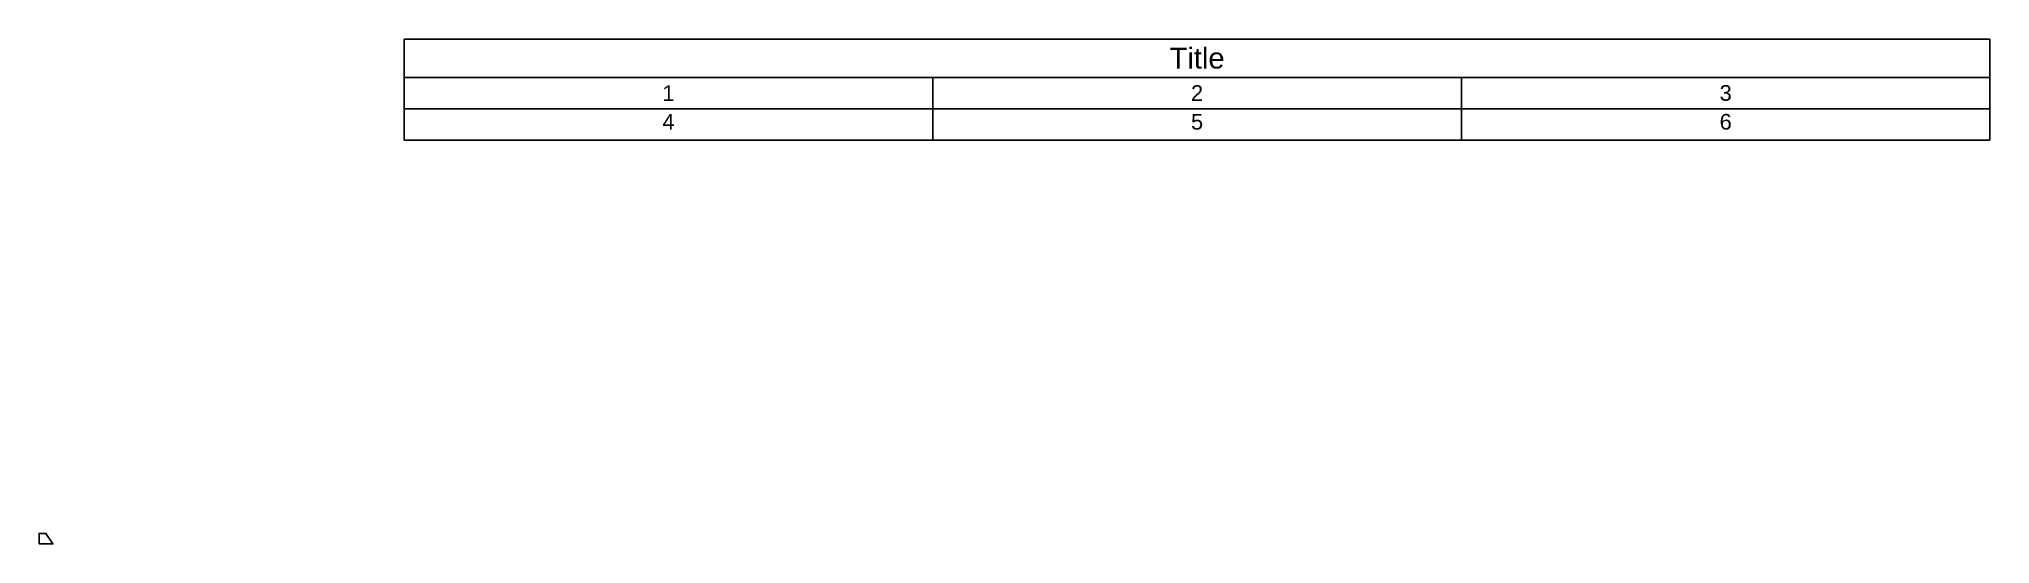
# Model space of a CAD drawing. Header units: metres. Extents: x 0 to 561, y 0 to 145.
import ezdxf

# ---------------------------------------------------------------- set-up
doc = ezdxf.new("R2010")
doc.units = ezdxf.units.M
doc.layers.add('NINTH_GRAPH', color=7, linetype='Continuous')
doc.styles.get("Standard").update_dxf_attribs({"font": 'arial.ttf'})

# ---------------------------------------------------------------- blocks, each defined once
blk = doc.blocks.new('*T1')
at = {"color": 0, "linetype": 'ByBlock', "lineweight": -2}
for p, q in [((0, 0), (456, 0)), ((0, 0), (0, -29)), ((456, 0), (456, -29)), ((0, -11), (456, -11)), ((152, -11), (152, -29)), ((304, -11), (304, -29)), ((0, -20), (456, -20)), ((0, -29), (456, -29))]:
    blk.add_line(p, q, dxfattribs=at)
at = {"color": 0}
for s, insert, char_height, width, attachment_point in [('Title', (228, -5.5), 6, 453, 5), ('1', (76, -15.5), 4.5, 149, 5), ('2', (228, -15.5), 4.5, 149, 5), ('3', (380, -15.5), 4.5, 149, 5), ('4', (76, -21.5), 4.5, 149, 2), ('5', (228, -21.5), 4.5, 149, 2), ('6', (380, -21.5), 4.5, 149, 2)]:
    blk.add_mtext(s, dxfattribs=dict(at, insert=insert, char_height=char_height, width=width, attachment_point=attachment_point))

msp = doc.modelspace()

# ---------------------------------------------------------------- block references
msp.add_blockref('*T1', (105, 145))

# ---------------------------------------------------------------- meshes
at = {"layer": 'NINTH_GRAPH'}
mesh = msp.add_polymesh((2, 2), dxfattribs=dict(at, m_close=True))
for k, corner in enumerate([(0, 0), (0, 3), (4, 0, 2), (2, 3)]):
    mesh.set_mesh_vertex(divmod(k, 2), corner)

doc.saveas('drawing.dxf')
